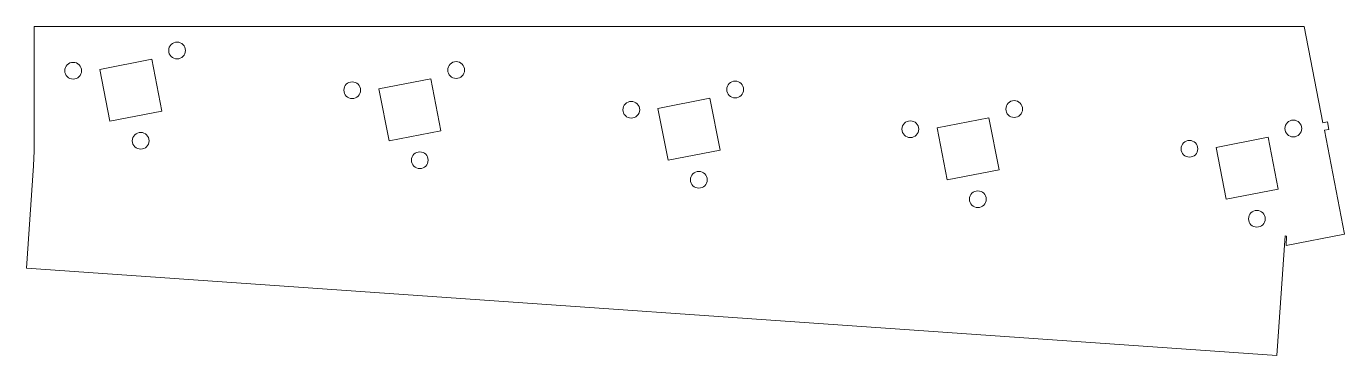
# Model space of a CAD drawing. Header units: millimetres. Extents: x 0 to 872, y -58 to 160.
import ezdxf

# ---------------------------------------------------------------- set-up
doc = ezdxf.new("R2010")
doc.units = ezdxf.units.MM
doc.layers.add('IV_INTERIOR_PROFILES', color=7, linetype='Continuous', lineweight=5)
doc.layers.add('IV_OUTER_PROFILE', color=7, linetype='Continuous', lineweight=5)

msp = doc.modelspace()

# ---------------------------------------------------------------- linework, layer by layer
at = {"layer": 'IV_INTERIOR_PROFILES'}
for p, q in [((48.6, 131.59), (82.96, 138.27)), ((55.28, 97.23), (48.6, 131.59)), ((82.96, 138.27), (89.64, 103.91)), ((233.15, 118.68), (267.51, 125.36)), ((267.51, 125.36), (274.19, 91)), ((239.83, 84.33), (233.15, 118.68)), ((417.7, 105.78), (452.06, 112.46)), ((424.38, 71.42), (417.7, 105.78)), ((452.06, 112.46), (458.74, 78.1)), ((89.64, 103.91), (55.28, 97.23)), ((602.25, 92.87), (636.61, 99.55)), ((636.61, 99.55), (643.28, 65.19)), ((274.19, 91), (239.83, 84.33)), ((608.93, 58.52), (602.25, 92.87)), ((786.8, 79.97), (821.16, 86.65)), ((793.48, 45.61), (786.8, 79.97)), ((821.16, 86.65), (827.83, 52.29)), ((458.74, 78.1), (424.38, 71.42)), ((643.28, 65.19), (608.93, 58.52)), ((827.83, 52.29), (793.48, 45.61))]:
    msp.add_line(p, q, dxfattribs=at)
for centre in [(99.66, 144.06), (30.95, 130.7), (284.21, 131.15), (215.5, 117.8), (468.76, 118.25), (400.04, 104.89), (653.31, 105.34), (584.59, 91.99), (837.86, 92.44), (75.61, 84.37), (769.14, 79.08), (260.16, 71.47), (444.71, 58.56), (629.25, 45.66), (813.8, 32.75)]:
    msp.add_circle(centre, 5.55, dxfattribs=at)
at = {"layer": 'IV_OUTER_PROFILE'}
for p, q in [((5.09, 160.06), (845.09, 160.06)), ((5.09, 77.76), (5.09, 160.06)), ((845.09, 160.06), (857.49, 96.26)), ((857.49, 96.26), (860.43, 96.83)), ((860.43, 96.83), (861.39, 91.92)), ((861.39, 91.92), (858.44, 91.35)), ((858.44, 91.35), (871.8, 22.63)), ((4.74, 67.83), (5.09, 77.76)), ((0, 0), (4.74, 67.83)), ((832.47, 21.41), (826.92, -57.82)), ((832.47, 21.41), (833.46, 21.34)), ((871.8, 22.63), (833.03, 15.1)), ((833.46, 21.34), (833.03, 15.1)), ((826.92, -57.82), (0, 0))]:
    msp.add_line(p, q, dxfattribs=at)

doc.saveas('drawing.dxf')
